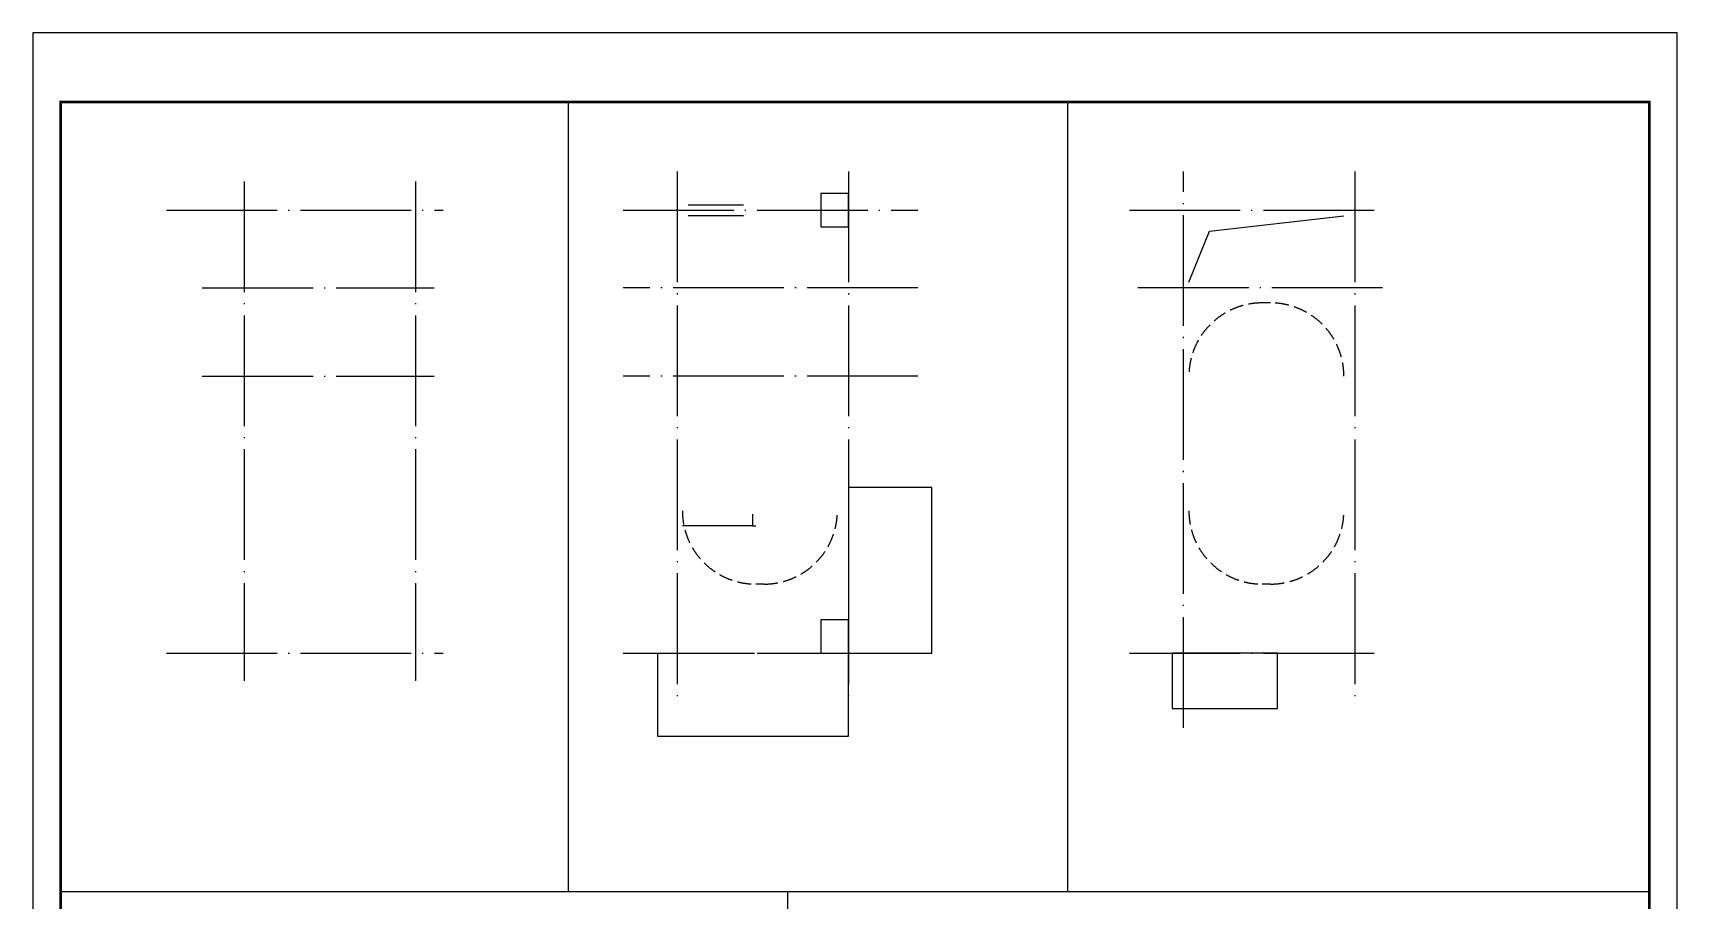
# Model space of a CAD drawing. Extents: x -1041549 to 749950, y -354245 to 17554.
# Drawn here: x 204411 to 234111, y -211711 to -196043 of the extents above; entities that cross this region are included whole.
import ezdxf

# ---------------------------------------------------------------- set-up
doc = ezdxf.new("R2010")
doc.units = 0
doc.header["$LTSCALE"] = 1000
doc.header["$MEASUREMENT"] = 0
doc.linetypes.add('DASH', pattern=[0.35, 0.25, -0.1])
doc.linetypes.add('DOTE', pattern=[2.42, 2, -0.2, 0.02, -0.2])
for name, color, linetype in [('DOTE', 1, 'Continuous'), ('K+T', 252, 'Continuous'), ('PUB_TITLE', 4, 'Continuous'), ('STAIR', 2, 'Continuous'), ('WALL', 4, 'Continuous')]:
    doc.layers.add(name, color=color, linetype=linetype)

msp = doc.modelspace()

# ---------------------------------------------------------------- linework, layer by layer
at = {"color": 8}
for p, q in [((214082.4, -197292.6), (214082.4, -211555.4)), ((223101.8, -197292.6), (223101.8, -211555.4)), ((204910.7, -211555.4), (233610.7, -211555.4)), ((218041, -211555.4), (218041.1, -232942.6))]:
    msp.add_line(p, q, dxfattribs=at)
for p, q in [((216245.9, -199146.6), (217245.9, -199146.6)), ((217245.9, -199346.6), (216245.9, -199346.6)), ((220645.9, -204255.4), (219145.9, -204255.4)), ((220645.9, -207246.6), (220645.9, -204255.4)), ((219145.9, -204846.6), (219145.9, -206646.6)), ((216145.9, -207246.6), (217445.9, -207246.6)), ((219145.9, -207246.6), (220645.9, -207246.6))]:
    msp.add_line(p, q)
at = {"color": 8, "linetype": 'DASH'}
for p, q in [((226766.7, -200921.6), (226616.7, -200921.6)), ((217617.8, -206001.6), (217467.8, -206001.6)), ((226766.7, -206001.6), (226616.7, -206001.6))]:
    msp.add_line(p, q, dxfattribs=at)
msp.add_lwpolyline([(215695.9, -207246.6), (215695.9, -208746.6), (219145.9, -208746.6), (219145.9, -207246.6)])
msp.add_lwpolyline([(226891.7, -207246.6), (224991.7, -207246.6), (224991.7, -208246.6), (226891.7, -208246.6)], close=True)
for centre, start, end in [((226616.7, -202246.6), 90, 180.00009), ((226766.7, -202246.6), 359.99991, 90), ((217467.8, -204676.6), 179.99991, 270), ((217617.8, -204676.6), 270, 0.00009), ((226616.7, -204676.6), 179.99991, 270), ((226766.7, -204676.6), 270, 0.00009)]:
    msp.add_arc(centre, 1325, start, end, dxfattribs=at)
at = {"layer": 'DOTE', "linetype": 'DOTE'}
for p, q in [((216048, -198546.6), (216048, -208146.6)), ((219145.9, -198546.6), (219145.9, -208146.6)), ((225191.7, -208596.6), (225191.7, -198546.6)), ((228291.7, -198546.6), (228291.7, -208146.6)), ((208224.3, -198725.8), (208224.3, -207746.6)), ((211324.3, -198725.8), (211324.3, -207746.6)), ((206823.4, -199246.6), (211824.3, -199246.6)), ((215071.1, -199246.6), (220395.9, -199246.6)), ((224216.9, -199246.6), (228791.7, -199246.6)), ((207471.3, -200646.6), (211660.1, -200646.6)), ((220395.9, -200646.6), (215071.1, -200646.6)), ((228791.7, -200646.6), (224216.9, -200646.6)), ((207471.3, -202246.6), (211660.1, -202246.6)), ((220395.9, -202246.6), (215071.1, -202246.6)), ((206823.4, -207246.6), (211824.3, -207246.6)), ((215071.1, -207246.6), (220116.8, -207246.6)), ((224216.9, -207246.6), (228791.7, -207246.6))]:
    msp.add_line(p, q, dxfattribs=at)
at = {"layer": 'K+T'}
msp.add_lwpolyline([(225291.7, -200546.6), (225664.1, -199626.9), (228091.7, -199346.6)], dxfattribs=at)
at = {"layer": 'PUB_TITLE'}
msp.add_lwpolyline([(204410.7, -196042.6), (204410.7, -238092.6), (234110.7, -238092.6), (234110.7, -196042.6)], close=True, dxfattribs=at)
at = {"layer": 'PUB_TITLE', "const_width": 50}
msp.add_lwpolyline([(204910.7, -197292.6), (204910.7, -237592.6), (233610.7, -237592.6), (233610.7, -197292.6)], close=True, dxfattribs=at)
at = {"layer": 'STAIR'}
for p, q in [((217410.9, -204736.6), (217410.9, -204946.6)), ((217410.9, -204946.6), (216145.9, -204946.6)), ((217410.9, -204946.6), (217470.9, -204946.6))]:
    msp.add_line(p, q, dxfattribs=at)
at = {"layer": 'WALL'}
for points in [[(219145.9, -198946.6), (218645.9, -198946.6), (218645.9, -199546.6), (219145.9, -199546.6)], [(219145.9, -206646.6), (218645.9, -206646.6), (218645.9, -207246.6), (219145.9, -207246.6)]]:
    msp.add_lwpolyline(points, close=True, dxfattribs=at)

doc.saveas('drawing.dxf')
